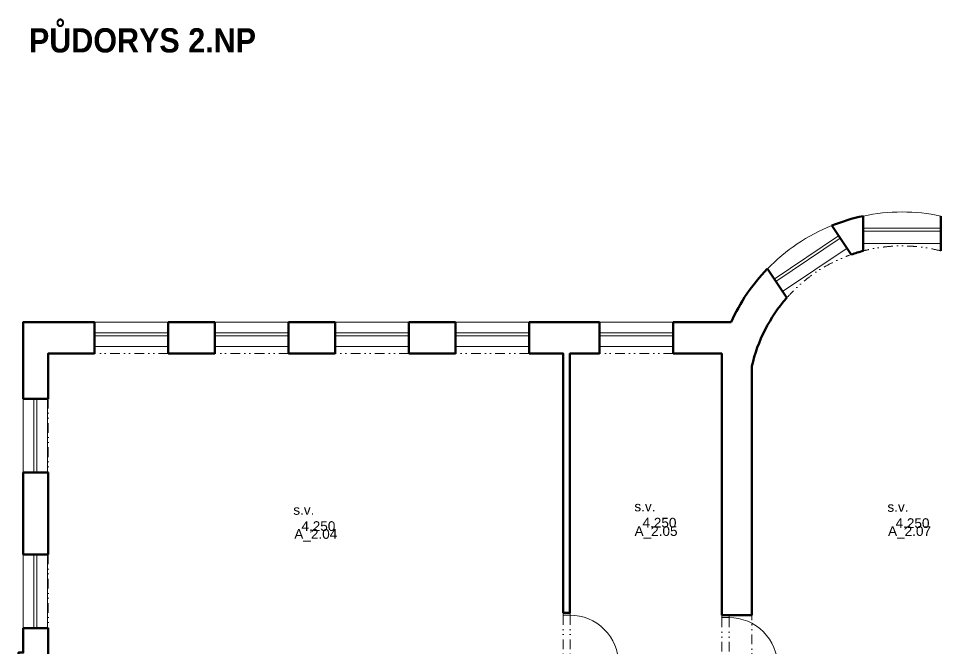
# Model space of a CAD drawing. Header units: millimetres. Extents: x 89194 to 559352, y -753138 to -204019.
# Drawn here: x 312849 to 331837, y -473947 to -460960 of the extents above; entities that cross this region are included whole.
import ezdxf

# ---------------------------------------------------------------- set-up
doc = ezdxf.new("R2010")
doc.units = ezdxf.units.MM
doc.header["$LTSCALE"] = 400
doc.linetypes.add('DIVIDE', pattern=[1.25, 0.5, -0.25, 0, -0.25, 0, -0.25])
for name, color, linetype, lineweight in [('RG_dveře', 3, 'Continuous', 9), ('RG_koty', 7, 'Continuous', 9), ('RG_okna', 3, 'Continuous', 9), ('RG_popisy', 11, 'Continuous', 9), ('RG_zdivo stávající', 30, 'Continuous', 50), ('RG_čerch 2', 6, 'DIVIDE', 9)]:
    doc.layers.add(name, color=color, linetype=linetype, lineweight=lineweight)
doc.styles.add('Arial 100', font='Arial.ttf', dxfattribs={"height": 100})
doc.styles.add('Arial 250', font='Arial Bold.ttf', dxfattribs={"height": 250})
doc.styles.add('Arial 350', font='Arial Bold.ttf', dxfattribs={"height": 350})

# ---------------------------------------------------------------- blocks, each defined once
blk = doc.blocks.new('okno_oblouk')
at = {"layer": 'RG_okna'}
for points in [[(109066, -107732), (110666, -107732)], [(109066, -107985), (110666, -107985)], [(109066, -108045), (110666, -108045)]]:
    blk.add_lwpolyline(points, dxfattribs=at)
blk.add_arc((109866, -104509), 3871, 258.0738, 281.9262, dxfattribs=at)
at = {"layer": 'RG_zdivo stávající'}
for points in [[(109066, -107577), (109066, -108296)], [(110666, -107577), (110666, -108296)]]:
    blk.add_lwpolyline(points, dxfattribs=at)
at = {"layer": 'RG_čerch 2'}
blk.add_arc((109866, -104509), 3171, 255.3884, 284.6116, dxfattribs=at)
blk = doc.blocks.new('1520_2900_900_3')
at = {"layer": 'RG_okna'}
for points in [[(93845, -104449), (95365, -104449)], [(93845, -104669), (95365, -104669)], [(93845, -104729), (95365, -104729)], [(93845, -104949), (95365, -104949)]]:
    blk.add_lwpolyline(points, dxfattribs=at)
at = {"layer": 'RG_zdivo stávající'}
for points in [[(93845, -104299), (93845, -104949)], [(95365, -104299), (95365, -104949)]]:
    blk.add_lwpolyline(points, dxfattribs=at)
at = {"layer": 'RG_čerch 2'}
blk.add_lwpolyline([(93845, -104299), (95365, -104299)], dxfattribs=at)
blk = doc.blocks.new('*U30')
blk.add_line((-350, -293), (-350, -1293))
for points in [[(-400, -143), (-350, -143), (-350, -293), (-400, -293)], [(700, -143), (650, -143), (650, -293), (700, -293)]]:
    blk.add_lwpolyline(points)
blk.add_arc((-350, -293), 1000, 270, 0)
at = {"layer": 'RG_zdivo stávající'}
for p, q in [((-400, -143), (-400, -293)), ((700, -143), (700, -293))]:
    blk.add_line(p, q, dxfattribs=at)
at = {"layer": 'RG_čerch 2'}
for p, q in [((650, -143), (-350, -143)), ((650, -293), (-350, -293))]:
    blk.add_line(p, q, dxfattribs=at)
blk = doc.blocks.new('*U82')
blk.add_line((-350, -293), (-350, -1293))
for points in [[(-400, -153), (-350, -153), (-350, -293), (-400, -293)], [(700, -153), (650, -153), (650, -293), (700, -293)]]:
    blk.add_lwpolyline(points)
blk.add_arc((-350, -293), 1000, 270, 0)
at = {"layer": 'RG_zdivo stávající'}
for p, q in [((-400, -153), (-400, -293)), ((700, -153), (700, -293))]:
    blk.add_line(p, q, dxfattribs=at)
at = {"layer": 'RG_čerch 2'}
for p, q in [((650, -153), (-350, -153)), ((650, -293), (-350, -293))]:
    blk.add_line(p, q, dxfattribs=at)

msp = doc.modelspace()

# ---------------------------------------------------------------- linework, layer by layer
at = {"layer": 'RG_okna'}
for points in [[(312948.5, -468799.2), (312948.5, -470319.2)], [(313168.5, -468799.2), (313168.5, -470319.2)], [(313228.5, -468799.2), (313228.5, -470319.2)], [(313448.5, -468799.2), (313448.5, -470319.2)], [(312948.5, -472009.2), (312948.5, -473529.2)], [(313168.5, -472009.2), (313168.5, -473529.2)], [(313228.5, -472009.2), (313228.5, -473529.2)], [(313448.5, -472009.2), (313448.5, -473529.2)]]:
    msp.add_lwpolyline(points, dxfattribs=at)
at = {"layer": 'RG_zdivo stávající'}
for points in [[(330263.5, -465032.8, 0.0439206), (329614.2, -465230.7, 0.0439206)], [(330263.5, -465751.8, 0.0204506), (330015.5, -465827.4, 0.0204506)], [(328286.4, -466123.4, 0.0862981), (327538.9, -467219.2, 0.0862981)], [(328687.6, -466720, 0.1267224), (327968.5, -468129.2), (327968.5, -473259.2)]]:
    msp.add_lwpolyline(points, format="xyb", dxfattribs=at)
for points in [[(314418.5, -467219.2), (312948.5, -467219.2), (312948.5, -468799.2)], [(316898.5, -467219.2), (315938.5, -467219.2)], [(319378.5, -467219.2), (318418.5, -467219.2)], [(321858.5, -467219.2), (320898.5, -467219.2)], [(324828.5, -467219.2), (323378.5, -467219.2)], [(327538.9, -467219.2), (326348.5, -467219.2)], [(313458.5, -468799.2), (313458.5, -467869.2), (314418.5, -467869.2)], [(315938.5, -467869.2), (316898.5, -467869.2)], [(318418.5, -467869.2), (319378.5, -467869.2)], [(320898.5, -467869.2), (321858.5, -467869.2)], [(323378.5, -467869.2), (324078.5, -467869.2), (324078.5, -473209.2)], [(324218.5, -473209.2), (324218.5, -467869.2), (324828.5, -467869.2)], [(326348.5, -467869.2), (327348.5, -467869.2), (327348.5, -473259.2)], [(313458.5, -468799.2), (312948.5, -468799.2)], [(312948.5, -470319.2), (312948.5, -472009.2)], [(313458.5, -470319.2), (312948.5, -470319.2)], [(313458.5, -472009.2), (313458.5, -470319.2)], [(313458.5, -472009.2), (312948.5, -472009.2)], [(327348.5, -473259.2), (327968.5, -473259.2)], [(312948.5, -473529.2), (312948.5, -474029.2), (312848.5, -474029.2), (312848.5, -475839.2)], [(313458.5, -473529.2), (312948.5, -473529.2)], [(321118.5, -474659.2), (313458.5, -474659.2), (313458.5, -473529.2)]]:
    msp.add_lwpolyline(points, dxfattribs=at)
at = {"layer": 'RG_čerch 2'}
for points in [[(313458.5, -468799.2), (313458.5, -470319.2)], [(313458.5, -472009.2), (313458.5, -473529.2)], [(327968.5, -474359.2), (327968.5, -473259.2)]]:
    msp.add_lwpolyline(points, dxfattribs=at)

# ---------------------------------------------------------------- block references
at = {"layer": 'RG_dveře', "ltscale": 0.1, "rotation": 89.99999999999973}
for name, p in [('*U82', (323925.9, -473909.2)), ('*U30', (327205.9, -473959.2))]:
    msp.add_blockref(name, p, dxfattribs=at)
at = {"layer": 'RG_okna', "rotation": 180}
for name, p in [('okno_oblouk', (440929.1, -573329.1)), ('1520_2900_900_3', (409783.4, -572168.2)), ('1520_2900_900_3', (412263.4, -572168.2)), ('1520_2900_900_3', (414743.4, -572168.2)), ('1520_2900_900_3', (417223.4, -572168.2)), ('1520_2900_900_3', (420193.4, -572168.2))]:
    msp.add_blockref(name, p, dxfattribs=at)
at = {"layer": 'RG_okna', "xscale": -1, "rotation": 213.9211014160404}
msp.add_blockref('okno_oblouk', (298217.8, -616852.6), dxfattribs=at)

# ---------------------------------------------------------------- texts
at = {"layer": 'RG_koty', "char_height": 200, "width": 12.645, "attachment_point": 5, "style": 'Arial 100'}
for insert in [(318632, -471275.4), (325663.1, -471204.7), (330879.3, -471214.1)]:
    msp.add_mtext('\\pxi-3,l4,qc,t4;s.v.^I4,250', dxfattribs=dict(at, insert=insert))
at = {"layer": 'RG_popisy', "style": 'Arial 350', "width": 0.9}
msp.add_text('PŮDORYS 2.NP', height=500, dxfattribs=at).set_placement((313065.4, -461662.4, 3360))
at = {"layer": 'RG_popisy', "char_height": 200, "attachment_point": 1, "style": 'Arial 250'}
for s, insert in [('\\pxi-1.25,qc;{\\fArial|b0|i0|c238|p34;A_2.04}', (318785.7, -471485.4)), ('\\pxi-1.25,qc;{\\fArial|b0|i0|c238|p34;A_2.05}', (325799.8, -471425.8)), ('\\pxi-1.25,qc;{\\fArial|b0|i0|c238|p34;A_2.07}', (331025.5, -471425.8))]:
    msp.add_mtext(s, dxfattribs=dict(at, insert=insert))

doc.saveas('drawing.dxf')
